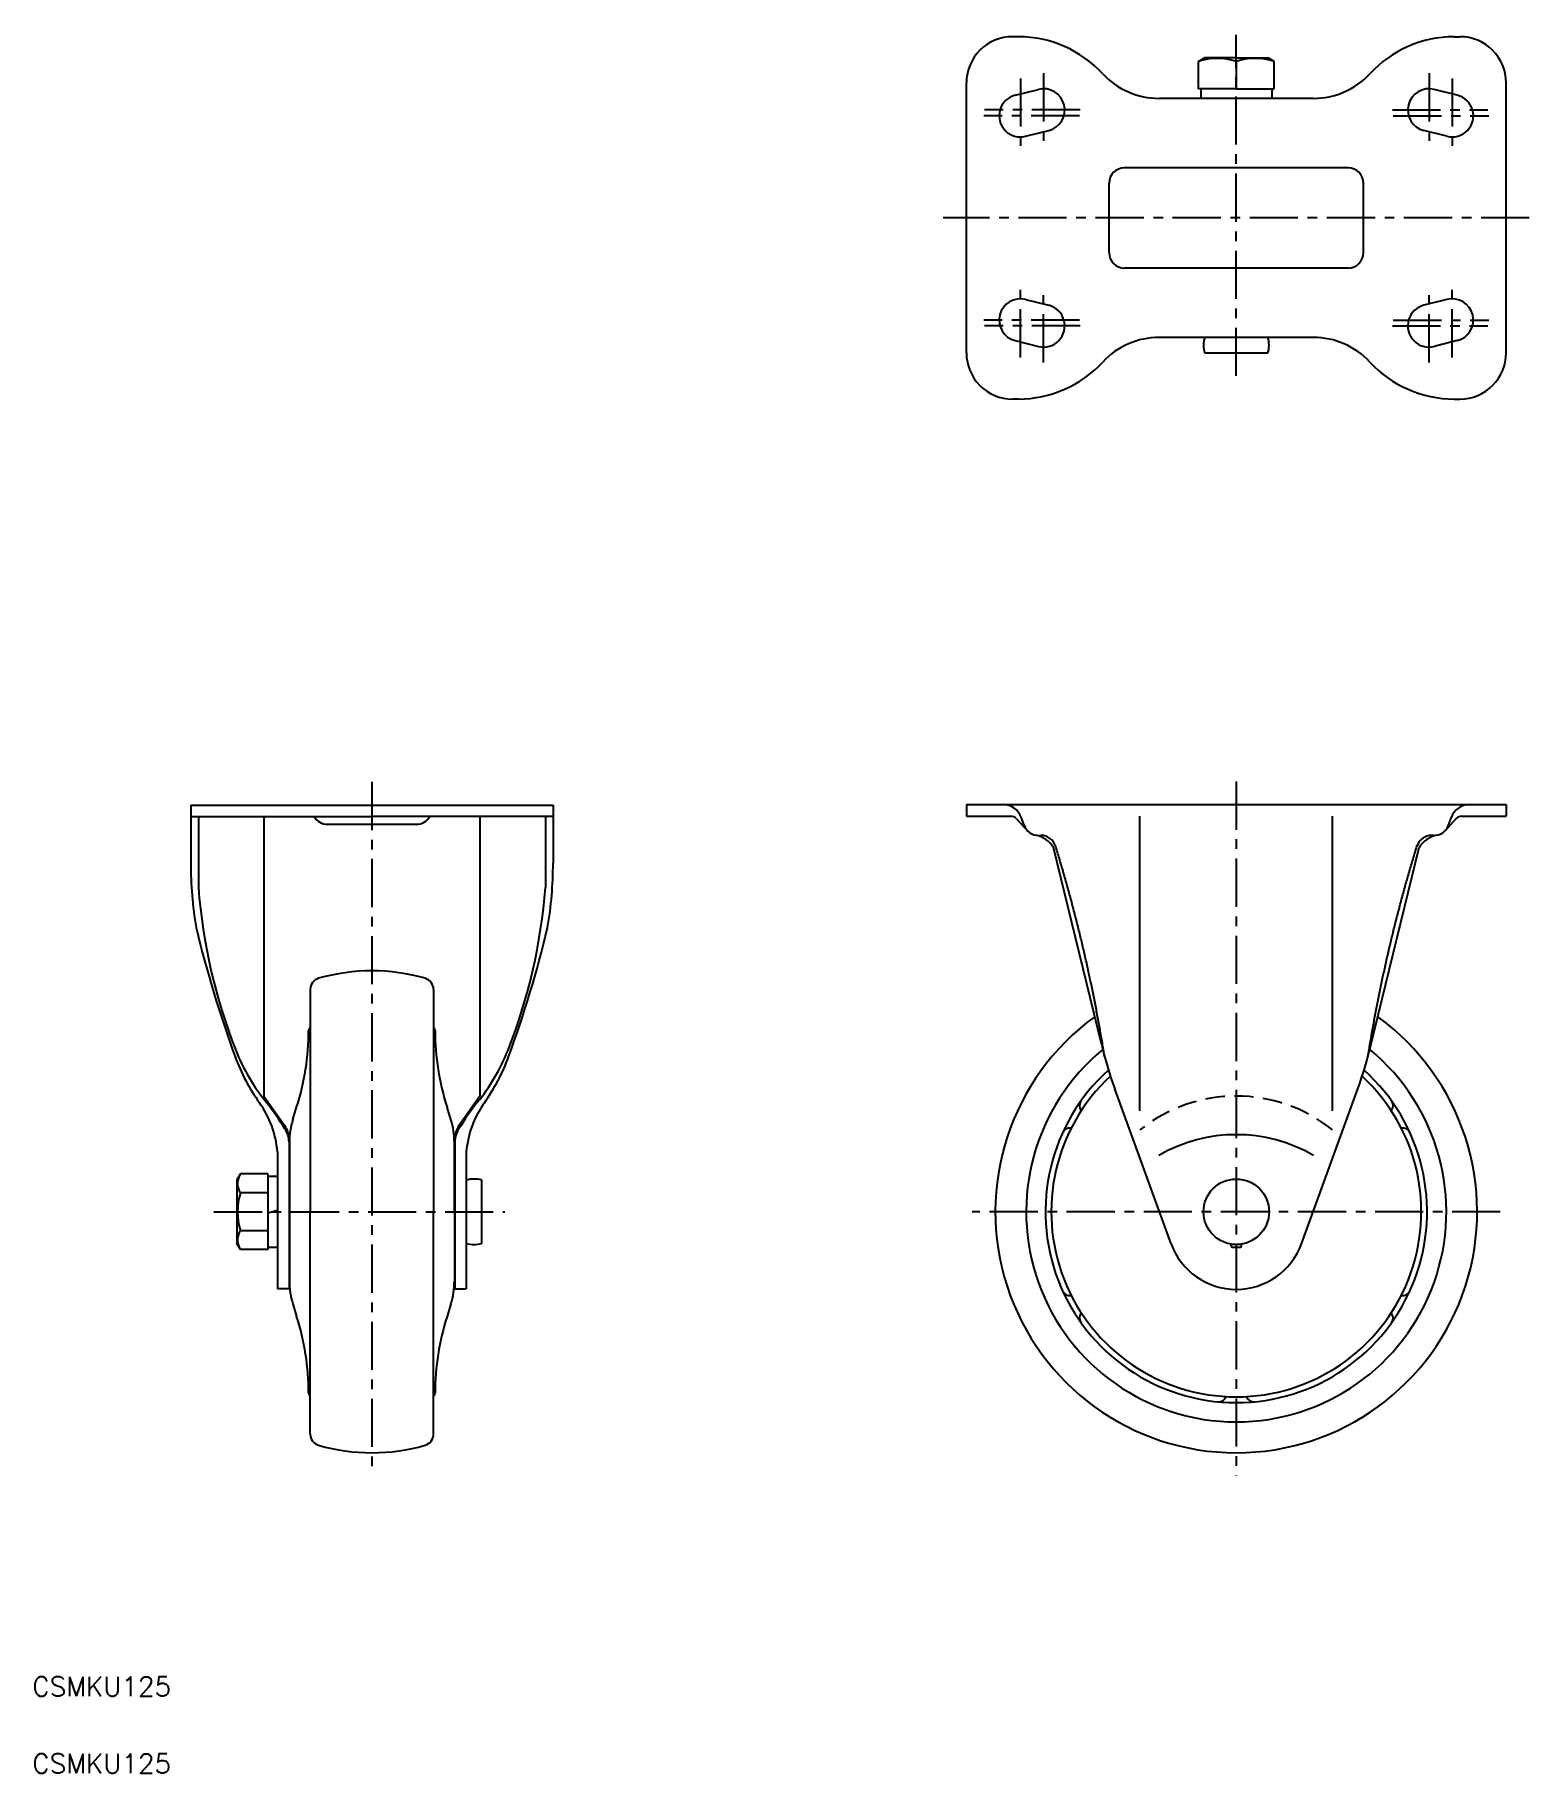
# Model space of a CAD drawing. Extents: x 78 to 466, y 62 to 513.
import ezdxf

# ---------------------------------------------------------------- set-up
doc = ezdxf.new("R2010")
doc.units = 0
doc.header["$LTSCALE"] = 10
doc.linetypes.add('CENTER', pattern=[2, 1.25, -0.25, 0.25, -0.25])
doc.linetypes.add('DASHED', pattern=[0.75, 0.5, -0.25])
doc.layers.get('0').update_dxf_attribs({"linetype": 'CONTINUOUS'})
doc.layers.add('CENTER', color=1, linetype='CENTER')
doc.styles.get("Standard").update_dxf_attribs({"font": 'txt.shx'})

msp = doc.modelspace()

# ---------------------------------------------------------------- linework, layer by layer
at = {"color": 7, "linetype": 'CONTINUOUS'}
for p, q in [((333.5, 512.700841), (332, 512.700841)), ((446.5, 512.700841), (448, 512.700841)), ((380.185045, 506.297314), (381.75, 507.200841)), ((380.185045, 499.200841), (380.185045, 506.297314)), ((390, 507.200841), (381.75, 507.200841)), ((390, 507.200841), (398.25, 507.200841)), ((390, 506.297314), (390, 499.200841)), ((399.814954, 506.297314), (398.25, 507.200841)), ((399.814954, 499.200841), (399.814954, 506.297314)), ((320, 430.700841), (320, 500.700841)), ((460, 430.700841), (460, 500.700841)), ((332.666054, 497.536625), (338.666054, 499.036625)), ((410, 496.700841), (370, 496.700841)), ((390, 499.200841), (380.185045, 499.200841)), ((380.8, 499.200841), (380.8, 496.700841)), ((390, 499.200841), (399.814954, 499.200841)), ((399.2, 499.200841), (399.2, 496.700841)), ((447.333946, 497.536625), (441.333946, 499.036625)), ((335.333946, 486.865057), (341.333946, 488.365057)), ((444.666054, 486.865057), (438.666054, 488.365057)), ((419, 478.700841), (361, 478.700841)), ((357, 456.700841), (357, 474.700841)), ((423, 456.700841), (423, 474.700841)), ((419, 452.700841), (361, 452.700841)), ((335.333946, 444.536625), (341.333946, 443.036625)), ((444.666054, 444.536625), (438.666054, 443.036625)), ((332.666054, 433.865057), (338.666054, 432.365057)), ((410, 434.700841), (370, 434.700841)), ((447.333946, 433.865057), (441.333946, 432.365057)), ((381.796464, 430.700841), (398.203535, 430.700841)), ((333.5, 418.700841), (332, 418.700841)), ((446.5, 418.700841), (448, 418.700841)), ((118.767496, 313.430648), (118.767496, 298.353008)), ((118.767496, 313.430648), (212.767496, 313.430648)), ((212.767496, 313.430648), (212.767496, 298.353008)), ((320, 313.530648), (320, 310.530648)), ((320, 313.530648), (460, 313.530648)), ((460, 313.530648), (460, 310.530648)), ((118.767496, 310.430648), (165.767496, 310.430648)), ((120.767496, 310.430648), (120.767496, 292.022493)), ((137.767496, 309.930648), (137.767496, 237.930648)), ((154.231597, 308.430648), (177.303394, 308.430648)), ((212.767496, 310.430648), (165.767496, 310.430648)), ((193.767496, 310.430648), (193.767496, 237.930648)), ((210.767496, 310.430648), (210.767496, 292.022493)), ((320, 310.530648), (331.513874, 310.530648)), ((332.926337, 309.94661), (335.911762, 306.67489)), ((334.953821, 308.162567), (334.197425, 310.240749)), ((365, 234.155638), (365, 310.530648)), ((415, 234.155638), (415, 310.530648)), ((447.073662, 309.94661), (444.088238, 306.67489)), ((445.046178, 308.162567), (445.802574, 310.240749)), ((448.486126, 310.530648), (460, 310.530648)), ((338.712592, 305.530648), (339.320012, 305.530648)), ((338.712592, 305.530648), (339.320012, 305.530648)), ((355.013103, 251.463115), (342.590343, 302.432548)), ((424.986896, 251.463115), (437.409657, 302.432548)), ((441.287408, 305.530648), (440.679988, 305.530648)), ((441.287408, 305.530648), (440.679988, 305.530648)), ((149.767496, 265.597007), (149.767496, 207.930648)), ((181.767496, 265.597007), (181.767496, 207.930648)), ((373.086223, 199.647389), (358.468736, 239.808603)), ((406.913776, 199.647389), (421.531263, 239.808603)), ((137.767496, 237.930648), (143.182408, 230.197352)), ((145.2595, 231.836957), (146.255389, 235.058844)), ((186.275492, 231.836957), (185.279602, 235.058844)), ((193.767496, 237.930648), (188.352583, 230.197352)), ((144.267496, 226.038855), (144.267496, 187.930648)), ((144.367496, 215.637755), (144.367496, 225.930648)), ((144.367496, 225.930648), (144.367496, 207.930648)), ((187.167496, 225.930648), (187.167496, 216.430648)), ((187.167496, 207.930648), (187.167496, 225.930648)), ((187.267496, 226.038855), (187.267496, 187.930648)), ((141.267496, 223.504516), (141.267496, 187.930648)), ((190.267496, 223.504516), (190.267496, 187.930648)), ((131.671022, 217.745602), (130.767496, 216.180648)), ((138.767496, 217.745602), (131.671022, 217.745602)), ((138.767496, 217.745602), (138.767496, 198.115693)), ((138.767496, 217.130648), (141.030985, 217.130648)), ((130.767496, 216.180648), (130.767496, 199.680648)), ((138.767496, 212.838125), (131.671022, 212.838125)), ((144.267496, 215.596333), (144.367496, 215.637755)), ((187.267496, 215.596333), (187.167496, 215.637755)), ((194.267496, 199.727112), (194.267496, 216.134183)), ((141.267496, 208.265584), (138.767496, 207.595711)), ((144.367496, 207.930648), (144.367496, 189.930648)), ((149.767496, 150.264289), (149.767496, 207.930648)), ((181.767496, 150.264289), (181.767496, 207.930648)), ((187.167496, 207.930648), (187.167496, 189.930648)), ((138.767496, 203.023171), (131.671022, 203.023171)), ((131.671022, 198.115693), (130.767496, 199.680648)), ((138.767496, 198.730648), (141.267496, 198.730648)), ((144.267496, 200.264962), (144.367496, 200.223541)), ((144.367496, 199.430648), (144.367496, 189.930648)), ((187.267496, 200.264962), (187.167496, 200.223541)), ((187.167496, 200.223541), (187.167496, 189.930648)), ((388.6, 199.546735), (388.6, 199.230648)), ((389.1, 198.730648), (390.9, 198.730648)), ((391.4, 199.230648), (391.4, 199.546735)), ((138.767496, 198.115693), (131.671022, 198.115693)), ((144.267496, 187.930648), (141.267496, 187.930648)), ((187.267496, 187.930648), (190.267496, 187.930648)), ((145.2595, 184.024339), (146.255389, 180.802452)), ((186.275492, 184.024339), (185.279602, 180.802452))]:
    msp.add_line(p, q, dxfattribs=at)
for points in [[(355.826, 248.189, 0), (355.757, 248.623, 0), (355.687, 249.056, 0), (355.616, 249.49, 0), (355.545, 249.923, 0), (355.474, 250.357, 0), (355.402, 250.79, 0), (355.33, 251.223, 0), (355.257, 251.657, 0), (355.184, 252.09, 0), (355.11, 252.523, 0), (355.036, 252.956, 0), (354.961, 253.389, 0), (354.886, 253.821, 0), (354.81, 254.254, 0), (354.734, 254.687, 0), (354.657, 255.119, 0), (354.58, 255.552, 0), (354.503, 255.984, 0), (354.425, 256.416, 0), (354.346, 256.849, 0), (354.267, 257.281, 0), (354.188, 257.713, 0), (354.108, 258.145, 0), (354.027, 258.576, 0), (353.946, 259.008, 0), (353.865, 259.44, 0), (353.783, 259.871, 0), (353.701, 260.303, 0), (353.618, 260.734, 0), (353.534, 261.166, 0), (353.451, 261.597, 0), (353.366, 262.028, 0), (353.282, 262.459, 0), (353.196, 262.89, 0), (353.111, 263.321, 0), (353.025, 263.751, 0), (352.938, 264.182, 0), (352.851, 264.613, 0), (352.763, 265.043, 0), (352.675, 265.473, 0), (352.587, 265.904, 0), (352.498, 266.334, 0), (352.408, 266.764, 0), (352.318, 267.194, 0), (352.228, 267.624, 0), (352.137, 268.054, 0), (352.046, 268.483, 0), (351.954, 268.913, 0), (351.861, 269.342, 0), (351.769, 269.772, 0), (351.675, 270.201, 0), (351.582, 270.63, 0), (351.487, 271.059, 0), (351.393, 271.488, 0), (351.297, 271.917, 0), (351.202, 272.346, 0), (351.106, 272.774, 0), (351.009, 273.203, 0), (350.912, 273.631, 0), (350.815, 274.059, 0), (350.717, 274.488, 0), (350.618, 274.916, 0), (350.519, 275.344, 0), (350.42, 275.772, 0), (350.32, 276.199, 0), (350.219, 276.627, 0), (350.119, 277.054, 0), (350.017, 277.482, 0), (349.916, 277.909, 0), (349.813, 278.336, 0), (349.711, 278.763, 0), (349.607, 279.19, 0), (349.504, 279.617, 0), (349.4, 280.044, 0), (349.295, 280.471, 0), (349.19, 280.897, 0), (349.084, 281.324, 0), (348.978, 281.75, 0), (348.872, 282.176, 0), (348.765, 282.602, 0), (348.657, 283.028, 0), (348.55, 283.454, 0), (348.441, 283.88, 0), (348.332, 284.305, 0), (348.223, 284.731, 0), (348.113, 285.156, 0), (348.003, 285.581, 0), (347.892, 286.006, 0), (347.781, 286.431, 0), (347.67, 286.856, 0), (347.557, 287.281, 0), (347.445, 287.705, 0), (347.332, 288.13, 0), (347.218, 288.554, 0), (347.104, 288.978, 0), (346.99, 289.402, 0), (346.875, 289.826, 0), (346.759, 290.25, 0), (346.644, 290.674, 0), (346.527, 291.098, 0), (346.41, 291.521, 0), (346.293, 291.944, 0), (346.175, 292.368, 0), (346.057, 292.791, 0), (345.939, 293.213, 0), (345.819, 293.636, 0), (345.7, 294.059, 0), (345.58, 294.482, 0), (345.459, 294.904, 0), (345.338, 295.326, 0), (345.217, 295.748, 0), (345.095, 296.17, 0), (344.973, 296.592, 0), (344.85, 297.014, 0), (344.726, 297.436, 0), (344.603, 297.857, 0), (344.478, 298.278, 0), (344.354, 298.699, 0), (344.228, 299.121, 0), (344.103, 299.541, 0), (343.977, 299.962, 0), (343.85, 300.383, 0), (343.723, 300.803, 0), (343.596, 301.224, 0), (343.468, 301.644, 0), (343.339, 302.064, 0), (343.21, 302.484, 0), (343.081, 302.904, 0)], [(424.174, 248.189, 0), (424.243, 248.623, 0), (424.313, 249.056, 0), (424.384, 249.49, 0), (424.455, 249.923, 0), (424.526, 250.357, 0), (424.598, 250.79, 0), (424.67, 251.223, 0), (424.743, 251.657, 0), (424.816, 252.09, 0), (424.89, 252.523, 0), (424.964, 252.956, 0), (425.039, 253.389, 0), (425.114, 253.821, 0), (425.19, 254.254, 0), (425.266, 254.687, 0), (425.343, 255.119, 0), (425.42, 255.552, 0), (425.497, 255.984, 0), (425.575, 256.416, 0), (425.654, 256.849, 0), (425.733, 257.281, 0), (425.812, 257.713, 0), (425.892, 258.145, 0), (425.973, 258.576, 0), (426.054, 259.008, 0), (426.135, 259.44, 0), (426.217, 259.871, 0), (426.299, 260.303, 0), (426.382, 260.734, 0), (426.466, 261.166, 0), (426.549, 261.597, 0), (426.634, 262.028, 0), (426.718, 262.459, 0), (426.804, 262.89, 0), (426.889, 263.321, 0), (426.975, 263.751, 0), (427.062, 264.182, 0), (427.149, 264.613, 0), (427.237, 265.043, 0), (427.325, 265.473, 0), (427.413, 265.904, 0), (427.502, 266.334, 0), (427.592, 266.764, 0), (427.682, 267.194, 0), (427.772, 267.624, 0), (427.863, 268.054, 0), (427.954, 268.483, 0), (428.046, 268.913, 0), (428.139, 269.342, 0), (428.231, 269.772, 0), (428.325, 270.201, 0), (428.418, 270.63, 0), (428.513, 271.059, 0), (428.607, 271.488, 0), (428.703, 271.917, 0), (428.798, 272.346, 0), (428.894, 272.774, 0), (428.991, 273.203, 0), (429.088, 273.631, 0), (429.185, 274.059, 0), (429.283, 274.488, 0), (429.382, 274.916, 0), (429.481, 275.344, 0), (429.58, 275.772, 0), (429.68, 276.199, 0), (429.781, 276.627, 0), (429.881, 277.054, 0), (429.983, 277.482, 0), (430.084, 277.909, 0), (430.187, 278.336, 0), (430.289, 278.763, 0), (430.393, 279.19, 0), (430.496, 279.617, 0), (430.6, 280.044, 0), (430.705, 280.471, 0), (430.81, 280.897, 0), (430.916, 281.324, 0), (431.022, 281.75, 0), (431.128, 282.176, 0), (431.235, 282.602, 0), (431.343, 283.028, 0), (431.45, 283.454, 0), (431.559, 283.88, 0), (431.668, 284.305, 0), (431.777, 284.731, 0), (431.887, 285.156, 0), (431.997, 285.581, 0), (432.108, 286.006, 0), (432.219, 286.431, 0), (432.33, 286.856, 0), (432.443, 287.281, 0), (432.555, 287.705, 0), (432.668, 288.13, 0), (432.782, 288.554, 0), (432.896, 288.978, 0), (433.01, 289.402, 0), (433.125, 289.826, 0), (433.241, 290.25, 0), (433.356, 290.674, 0), (433.473, 291.098, 0), (433.59, 291.521, 0), (433.707, 291.944, 0), (433.825, 292.368, 0), (433.943, 292.791, 0), (434.061, 293.213, 0), (434.181, 293.636, 0), (434.3, 294.059, 0), (434.42, 294.482, 0), (434.541, 294.904, 0), (434.662, 295.326, 0), (434.783, 295.748, 0), (434.905, 296.17, 0), (435.027, 296.592, 0), (435.15, 297.014, 0), (435.274, 297.436, 0), (435.397, 297.857, 0), (435.522, 298.278, 0), (435.646, 298.699, 0), (435.772, 299.121, 0), (435.897, 299.541, 0), (436.023, 299.962, 0), (436.15, 300.383, 0), (436.277, 300.803, 0), (436.404, 301.224, 0), (436.532, 301.644, 0), (436.661, 302.064, 0), (436.79, 302.484, 0), (436.919, 302.904, 0)]]:
    msp.add_polyline3d(points, dxfattribs=at)
msp.add_circle((390, 207.930648), 8.5, dxfattribs=at)
for centre, radius, start, end in [((332, 500.700841), 12, 90, 180), ((333.34006, 482.700147), 30, 42.806144, 89.694537), ((446.659939, 482.700147), 30, 90.305463, 137.193856), ((448, 500.700841), 12, 0, 90), ((385.092522, 490.815697), 16.240807, 72.412042, 107.587958), ((394.907477, 490.815697), 16.240807, 72.412042, 107.587958), ((370, 516.700841), 20, 222.902647, 270), ((410, 516.700841), 20, 270, 317.097353), ((334, 492.200841), 5.5, 104.036243, 284.036243), ((340, 493.700841), 5.5, 284.036243, 104.036243), ((440, 493.700841), 5.5, 75.963757, 255.963757), ((446, 492.200841), 5.5, 255.963757, 75.963757), ((361, 474.700841), 4, 90, 180), ((419, 474.700841), 4, 0, 90), ((361, 456.700841), 4, 180, 270), ((419, 456.700841), 4, 270, 360), ((334, 439.200841), 5.5, 75.963757, 255.963757), ((340, 437.700841), 5.5, 255.963757, 75.963757), ((440, 437.700841), 5.5, 104.036243, 284.036243), ((446, 439.200841), 5.5, 284.036243, 104.036243), ((370, 414.700841), 20, 90, 137.097353), ((388.316666, 432.689285), 6.816667, 162.83684, 196.959958), ((391.683333, 432.689285), 6.816667, 343.040042, 17.16316), ((410, 414.700841), 20, 42.902647, 90), ((332, 430.700841), 12, 180, 270), ((448, 430.700841), 12, 270, 0), ((333.34006, 448.701534), 30, 270.305463, 317.193856), ((446.659939, 448.701534), 30, 222.806144, 269.694537), ((329.498962, 308.530648), 5, 20, 90), ((450.501037, 308.530648), 5, 90, 160), ((138.267496, 309.930648), 0.5, 90, 180), ((154.231597, 312.430648), 4, 210, 270), ((177.303394, 312.430648), 4, 270, 330), ((331.513874, 308.530648), 2, 45.07087, 90), ((338.712592, 309.530648), 4, 200, 270), ((441.287408, 309.530648), 4, 270, 340), ((448.486126, 308.530648), 2, 90, 134.92913), ((336.460274, 298.445468), 7.312629, 33.040524, 77.966487), ((339.320012, 301.530648), 4, 18.735628, 90), ((440.679988, 301.530648), 4, 90, 161.264372), ((443.539725, 298.445468), 7.312629, 102.033513, 146.959476), ((218.767496, 298.353008), 100, 180, 189.629015), ((112.767496, 298.353008), 100, 350.370985, 0), ((265.7124, 303.089324), 145.36799, 184.373265, 201.472636), ((65.822591, 303.089324), 145.36799, 338.527364, 355.626735), ((415.020646, 352.411325), 303.222183, 193.499866, 200.117197), ((-83.485655, 352.411325), 303.222183, 339.882803, 346.500134), ((152.767496, 265.597007), 3, 106.057133, 180), ((165.767496, 220.430648), 50, 73.942867, 106.057133), ((178.767496, 265.597007), 3, 0, 73.942867), ((390, 207.930648), 62.5, 125.965352, 54.034648), ((84.367496, 254.930648), 65, 342.19851, 0), ((150.367496, 254.930648), 1, 126.869898, 180), ((181.167496, 254.930648), 1, 0, 53.130102), ((247.167496, 254.930648), 65, 180, 197.80149), ((177.247279, 265.317698), 50, 200.117197, 215.575171), ((176.963664, 268.17922), 50, 201.472636, 219.753898), ((154.571327, 268.17922), 50, 320.246102, 338.527364), ((154.287713, 265.317698), 50, 324.424829, 339.882803), ((390, 207.930648), 54.5, 129.462083, 50.537917), ((452.437998, 274.010618), 100, 193.030813, 200), ((327.562001, 274.010618), 100, 340, 346.969187), ((390, 207.930648), 49.5, 132.064741, 47.935259), ((390, 207.930648), 48, 132.884711, 47.115289), ((115.747836, 221.32872), 25.612245, 4.87323, 35.575171), ((83.563366, 193.151865), 69.815373, 31.355751, 38.073099), ((247.971625, 193.151865), 69.815373, 141.926901, 148.644249), ((215.787155, 221.32872), 25.612245, 144.424829, 175.12677), ((351.298809, 235.470943), 2, 144.563826, 221.251261), ((428.70119, 235.470943), 2, 318.748739, 35.436174), ((138.267496, 226.755893), 6, 0, 35), ((164.367496, 225.930648), 20, 162.823545, 180), ((167.167496, 225.930648), 20, 0, 17.176455), ((193.267496, 226.755893), 6, 145, 180), ((138.267496, 226.038855), 6, 0, 35), ((193.267496, 226.038855), 6, 145, 180), ((346.798809, 227.676714), 2, 78.748739, 155.436174), ((390, 187.930648), 40, 59.874882, 120.125118), ((433.20119, 227.676714), 2, 24.563826, 101.251261), ((135.256732, 215.291864), 4.344899, 154.384247, 214.384247), ((192.279051, 209.613981), 6.816667, 73.040042, 107.16316), ((147.152644, 207.930648), 16.240811, 162.412046, 197.587954), ((135.256732, 200.569432), 4.344899, 145.615753, 205.615753), ((192.279051, 206.247314), 6.816667, 252.83684, 286.959958), ((390, 205.805648), 18, 199.993575, 340.006425), ((389.1, 199.230648), 0.5, 180, 270), ((390.9, 199.230648), 0.5, 270, 0), ((164.367496, 189.930648), 20, 180, 197.176455), ((167.167496, 189.930648), 20, 342.823545, 0), ((346.798809, 188.184581), 2, 204.563826, 281.251261), ((433.20119, 188.184581), 2, 258.748739, 335.436174), ((84.367496, 160.930648), 65, 0, 17.80149), ((247.167496, 160.930648), 65, 162.19851, 180), ((351.298809, 180.390353), 2, 138.748739, 215.436174), ((428.70119, 180.390353), 2, 324.563826, 41.251261), ((150.367496, 160.930648), 1, 180, 233.130102), ((181.167496, 160.930648), 1, 306.869898, 0), ((385.5, 160.644286), 2, 264.563826, 341.251261), ((394.5, 160.644286), 2, 198.748739, 275.436174), ((152.767496, 150.264289), 3, 180, 253.942867), ((178.767496, 150.264289), 3, 286.057133, 0), ((165.767496, 195.430648), 50, 253.942867, 286.057133)]:
    msp.add_arc(centre, radius, start, end, dxfattribs=at)
at = {"color": 3, "linetype": 'DASHED'}
msp.add_arc((390, 197.930648), 40, 51.317813, 128.682187, dxfattribs=at)
at = {"layer": 'CENTER', "color": 1, "linetype": 'CENTER'}
for p, q in [((390, 424.700841), (390, 513.200841)), ((334, 501.870111), (334, 482.700841)), ((340, 503.200841), (340, 484.031571)), ((440, 503.200841), (440, 484.031571)), ((446, 501.870111), (446, 482.700841)), ((349.291502, 492.200841), (324.5, 492.200841)), ((349.5, 493.700841), (324.708497, 493.700841)), ((430.5, 493.700841), (455.291502, 493.700841)), ((430.708497, 492.200841), (455.5, 492.200841)), ((466, 465.700841), (314, 465.700841)), ((334, 429.531571), (334, 448.700841)), ((340, 428.200841), (340, 447.370111)), ((440, 428.200841), (440, 447.370111)), ((446, 429.531571), (446, 448.700841)), ((349.291502, 439.200841), (324.5, 439.200841)), ((349.5, 437.700841), (324.708497, 437.700841)), ((430.5, 437.700841), (455.291502, 437.700841)), ((430.708497, 439.200841), (455.5, 439.200841)), ((165.767496, 319.430648), (165.767496, 139.430648)), ((390, 319.530648), (390, 139.430648)), ((124.767496, 207.930648), (200.267496, 207.930648)), ((458.5, 207.930648), (321.5, 207.930648))]:
    msp.add_line(p, q, dxfattribs=at)

# ---------------------------------------------------------------- texts
for p in [(77.671772, 82.319076), (77.671772, 62.313266)]:
    msp.add_text('CSMKU125', height=5).set_placement(p)

doc.saveas('drawing.dxf')
